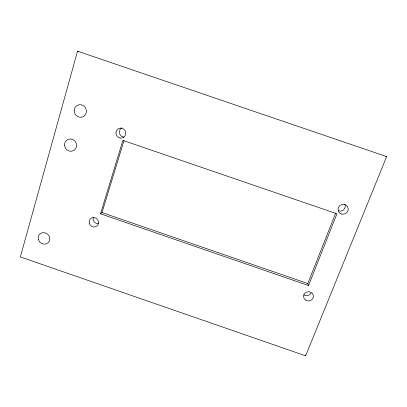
<?xml version="1.0" encoding="UTF-8"?>
<svg xmlns="http://www.w3.org/2000/svg" width="407" height="407" viewBox="0 0 407 407"><rect width="100%" height="100%" fill="white"/><g stroke="black" fill="none" stroke-linecap="round" stroke-linejoin="round"><path stroke-width="0.61" d="M78.459 51.45L77.539 51.17L20.35 256.934L305.647 355.83L386.65 156.603L385.816 156.283M100.519 213.802L122.873 140.374L336.965 213.787L308.526 285.541L100.519 213.802L102.02 212.591L123.982 140.542M308.526 285.541L307.799 283.552L335.668 213.12M77.539 51.17L386.65 156.603M102.02 212.591L307.799 283.552M305.418 354.929L305.647 355.83M98.692 223.621A4.731 4.492 41.4 0 1 93.289 217.48M123.926 137.113A4.93 4.762 61.7 0 1 121.846 127.844M344.902 204.263A5.001 4.767 -21 0 1 338.558 210.867M311.09 292.969A4.787 4.508 -4.1 0 1 303.729 294.76M38.314 239.428A6.013 5.596 42.5 0 0 48.036 242.811A6.013 5.596 42.5 0 0 45.523 232.946A6.013 5.596 42.5 0 0 38.314 239.428M64.504 145.085A6.288 5.957 56.9 0 0 73.82 150.488A6.288 5.957 56.9 0 0 73.346 139.764A6.288 5.957 56.9 0 0 64.504 145.085M74.171 110.18A6.405 6.08 63.8 0 0 82.896 116.829A6.405 6.08 63.8 0 0 83.806 105.932A6.405 6.08 63.8 0 0 74.171 110.18M89.209 223.046A4.859 4.609 41.2 0 0 97.049 225.926A4.859 4.609 41.2 0 0 95.289 217.862A4.859 4.609 41.2 0 0 89.209 223.046M305.423 300.005A4.92 4.619 -3.8 0 0 313.354 297.018A4.92 4.619 -3.8 0 0 306.695 292.073A4.92 4.619 -3.8 0 0 305.423 300.005M341.285 213.95A5.143 4.899 -20.6 0 0 348.199 208.399A5.143 4.899 -20.6 0 0 339.947 205.555A5.143 4.899 -20.6 0 0 341.285 213.95M115.924 132.779A5.072 4.889 61.3 0 0 123.158 137.627A5.072 4.889 61.3 0 0 123.469 128.938A5.072 4.889 61.3 0 0 115.924 132.779"/></g></svg>
